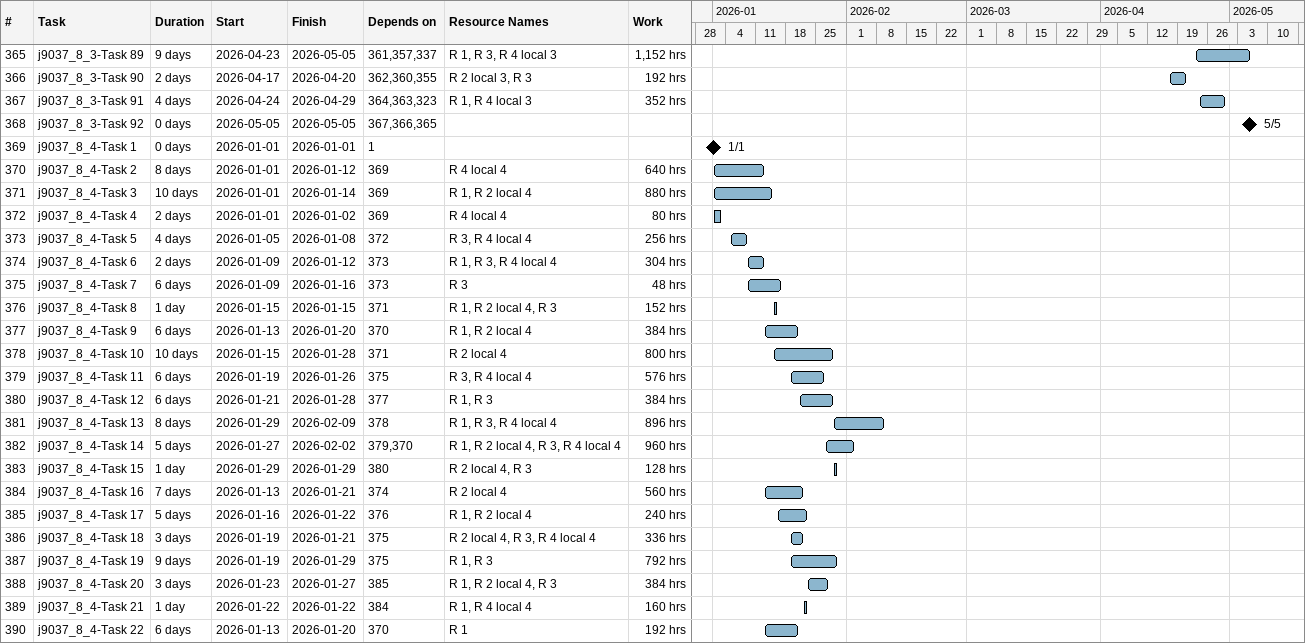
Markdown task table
| ID | Task | Duration | Start | Finish | Predecessors | Resources | Work (h) |
|---|---|---|---|---|---|---|---|
| 365 | j9037_8_3-Task 89 | 9d | 2026-04-23 | 2026-05-05 | 361, 357, 337 | R 1, R 3, R 4 local 3 | 1152 |
| 366 | j9037_8_3-Task 90 | 2d | 2026-04-17 | 2026-04-20 | 362, 360, 355 | R 2 local 3, R 3 | 192 |
| 367 | j9037_8_3-Task 91 | 4d | 2026-04-24 | 2026-04-29 | 364, 363, 323 | R 1, R 4 local 3 | 352 |
| 368 | j9037_8_3-Task 92 | 0d | 2026-05-05 | 2026-05-05 | 367, 366, 365 |  |  |
| 369 | j9037_8_4-Task 1 | 0d | 2026-01-01 | 2026-01-01 | 1 |  |  |
| 370 | j9037_8_4-Task 2 | 8d | 2026-01-01 | 2026-01-12 | 369 | R 4 local 4 | 640 |
| 371 | j9037_8_4-Task 3 | 10d | 2026-01-01 | 2026-01-14 | 369 | R 1, R 2 local 4 | 880 |
| 372 | j9037_8_4-Task 4 | 2d | 2026-01-01 | 2026-01-02 | 369 | R 4 local 4 | 80 |
| 373 | j9037_8_4-Task 5 | 4d | 2026-01-05 | 2026-01-08 | 372 | R 3, R 4 local 4 | 256 |
| 374 | j9037_8_4-Task 6 | 2d | 2026-01-09 | 2026-01-12 | 373 | R 1, R 3, R 4 local 4 | 304 |
| 375 | j9037_8_4-Task 7 | 6d | 2026-01-09 | 2026-01-16 | 373 | R 3 | 48 |
| 376 | j9037_8_4-Task 8 | 1d | 2026-01-15 | 2026-01-15 | 371 | R 1, R 2 local 4, R 3 | 152 |
| 377 | j9037_8_4-Task 9 | 6d | 2026-01-13 | 2026-01-20 | 370 | R 1, R 2 local 4 | 384 |
| 378 | j9037_8_4-Task 10 | 10d | 2026-01-15 | 2026-01-28 | 371 | R 2 local 4 | 800 |
| 379 | j9037_8_4-Task 11 | 6d | 2026-01-19 | 2026-01-26 | 375 | R 3, R 4 local 4 | 576 |
| 380 | j9037_8_4-Task 12 | 6d | 2026-01-21 | 2026-01-28 | 377 | R 1, R 3 | 384 |
| 381 | j9037_8_4-Task 13 | 8d | 2026-01-29 | 2026-02-09 | 378 | R 1, R 3, R 4 local 4 | 896 |
| 382 | j9037_8_4-Task 14 | 5d | 2026-01-27 | 2026-02-02 | 379, 370 | R 1, R 2 local 4, R 3, R 4 local 4 | 960 |
| 383 | j9037_8_4-Task 15 | 1d | 2026-01-29 | 2026-01-29 | 380 | R 2 local 4, R 3 | 128 |
| 384 | j9037_8_4-Task 16 | 7d | 2026-01-13 | 2026-01-21 | 374 | R 2 local 4 | 560 |
| 385 | j9037_8_4-Task 17 | 5d | 2026-01-16 | 2026-01-22 | 376 | R 1, R 2 local 4 | 240 |
| 386 | j9037_8_4-Task 18 | 3d | 2026-01-19 | 2026-01-21 | 375 | R 2 local 4, R 3, R 4 local 4 | 336 |
| 387 | j9037_8_4-Task 19 | 9d | 2026-01-19 | 2026-01-29 | 375 | R 1, R 3 | 792 |
| 388 | j9037_8_4-Task 20 | 3d | 2026-01-23 | 2026-01-27 | 385 | R 1, R 2 local 4, R 3 | 384 |
| 389 | j9037_8_4-Task 21 | 1d | 2026-01-22 | 2026-01-22 | 384 | R 1, R 4 local 4 | 160 |
| 390 | j9037_8_4-Task 22 | 6d | 2026-01-13 | 2026-01-20 | 370 | R 1 | 192 |
